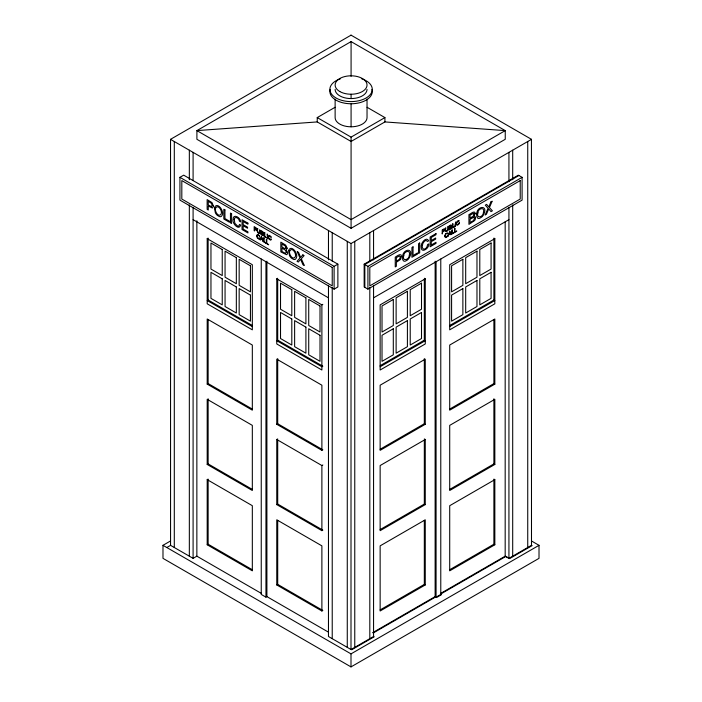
<?xml version="1.0" encoding="UTF-8"?>
<svg xmlns="http://www.w3.org/2000/svg" width="702" height="702" viewBox="0 0 702 702"><rect width="100%" height="100%" fill="white"/><g stroke="black" fill="none" stroke-linecap="round" stroke-linejoin="round"><path stroke-width="1.05" d="M351.053 35.161L170.507 139.338L351.026 243.541L531.493 139.338L350.947 35.1M351.079 41.602L196.902 130.607L196.902 139.294L351.079 228.308L505.247 139.294L505.247 130.616L351.079 41.602L351.079 76.334M179.931 177.325L183.696 175.158L337.873 264.171L337.873 286.969L334.108 289.136L179.931 200.123L179.931 177.325L334.108 266.339L337.873 264.171M317.234 121.929L196.902 130.607L351.079 219.621L505.247 130.616L384.915 121.929L351.079 141.462L317.234 121.929L317.234 117.585L335.1 107.274M317.234 117.585L351.079 137.127L384.915 117.585L384.915 121.929M207.195 238.662L252.325 264.715L252.325 329.843L207.195 303.79L207.195 238.662L208.134 238.118L208.134 299.991L252.325 325.5M208.134 299.991L207.195 300.535L252.325 326.588M276.763 278.826L321.885 304.879L321.885 370.007L276.763 343.954L276.763 278.826L277.702 278.282M364.162 264.171L518.33 175.167L522.095 177.334L522.095 200.131L367.918 289.136L364.162 286.969L364.162 264.171L367.918 266.348L522.095 177.334M518.997 175.482L364.829 264.496L364.829 287.293M321.885 304.879L322.823 304.335M277.702 340.154L276.763 340.698L321.885 366.751L322.823 366.207L277.702 340.154L277.702 279.37M207.195 384.117L252.325 410.17L252.325 345.042L207.195 318.989L207.195 384.117L208.134 383.573L252.325 409.09M373.561 297.823L508.932 219.665M425.263 278.826L380.142 304.879L380.142 370.015L425.263 343.962L425.263 278.826L424.324 278.282M494.831 238.662L449.71 264.715L449.71 329.843L494.831 303.799L494.831 238.662L493.892 238.118L493.892 300L449.71 325.509M207.195 464.452L252.325 490.496L252.325 425.368L207.195 399.315L207.195 464.452L208.134 463.908L252.325 489.417M276.763 424.28L277.702 423.745L322.823 449.789L321.885 450.333L276.763 424.28L276.763 359.152L321.885 385.205L321.885 450.333M380.142 365.672L424.324 340.163L425.263 340.707L380.142 366.751M449.71 326.588L494.831 300.535L493.892 300M207.195 479.642L252.325 505.694L252.325 570.831L207.195 544.778L207.195 479.642L208.134 479.106L208.134 544.234L252.325 569.743M276.763 504.615L277.702 504.071L322.823 530.124L321.885 530.659L276.763 504.615L276.763 439.478L277.702 438.934M531.423 540.935L539.013 545.322L539.013 558.353L351 666.9L162.987 558.353L162.987 545.322L170.577 540.935M166.804 547.525L170.56 545.357L193.094 558.344L196.858 556.177L261.249 593.348M276.763 439.478L321.885 465.531L322.823 464.987M207.195 544.778L208.134 544.234M380.142 449.254L424.324 423.745L425.263 424.289L425.263 359.161L380.142 385.205L380.142 450.342L425.263 424.289M449.71 409.09L493.892 383.582L494.831 384.126L494.831 318.989L449.71 345.042L449.71 410.179L494.831 384.126M425.263 439.487L380.142 465.54L380.142 530.668L425.263 504.615L425.263 439.487L424.324 438.943M276.763 584.942L277.702 584.397L322.823 610.45L321.885 610.994L276.763 584.942L276.763 519.805L321.885 545.858L321.885 610.994M380.142 529.58L424.324 504.071L425.263 504.615M449.71 489.417L493.892 463.908L494.831 464.452L494.831 399.324L449.71 425.377L449.71 490.505L494.831 464.452M261.249 259.047L261.249 594.436L265.953 597.156L266.892 596.612L328.439 632.142M494.831 479.65L449.71 505.703L449.71 570.831L494.831 544.778L494.831 479.65L493.892 479.106L493.892 544.234L449.71 569.743M380.142 609.906L424.324 584.397L425.263 584.942L425.263 519.813L380.142 545.866L380.142 610.994L425.263 584.942M372.639 632.695L435.135 596.612L436.074 597.156L440.777 594.445L440.777 259.047M440.786 593.357L505.177 556.177L508.932 558.353L531.493 545.322L531.44 139.312M373.306 632.95L435.802 596.867L436.741 597.411L441.444 594.691L440.505 594.155L505.835 556.432L509.599 558.599L532.16 545.577M328.466 285.881L328.466 636.503L351.026 649.525L373.561 636.503L373.561 285.881M351.667 649.78L374.227 636.758M162.987 545.322L351 653.878L539.013 545.322M367.058 107.274L384.915 117.585M193.094 219.665L328.466 297.823M493.892 544.234L494.831 544.778M527.737 141.514L527.737 547.499M512.697 150.193L512.697 179.738M512.697 204.914L512.697 556.177M508.932 152.369L508.932 181.678M508.932 207.731L508.932 558.353M505.177 221.885L505.177 556.177M493.892 319.533L493.892 383.582M493.892 398.78L493.892 463.908M436.074 261.767L436.074 597.156M435.135 261.223L435.135 596.612M424.324 279.37L424.324 340.163M424.324 358.617L424.324 423.745M424.324 440.031L424.324 504.071M424.324 520.357L424.324 584.397M373.561 230.519L373.561 259.828M369.805 232.695L369.805 261.144M369.805 287.408L369.805 638.68M367.918 266.348L367.918 289.136M367.032 99.131L367.032 117.585A15.953 9.214 0 0 1 351.079 126.799A15.953 9.214 0 0 1 335.126 117.585L335.126 99.131M354.764 241.374L354.764 647.358M351.079 94.235L351.079 98.57A15.953 9.214 0 0 0 367.032 89.365M351.079 104.001L351.079 126.799M351.079 137.127L351.079 228.308M351.026 243.541L351 649.534M351 653.878L351 666.9M347.271 241.374L347.271 647.358M334.108 266.339L334.108 289.136M332.23 232.687L332.23 261.144M332.23 287.408L332.23 638.671M328.466 230.519L328.466 259.828M321.885 465.531L321.885 530.659M277.702 358.608L277.702 423.745M277.702 440.022L277.702 504.071M277.702 520.349L277.702 584.397M266.892 261.214L266.892 596.612M265.953 261.758L265.953 597.156M208.134 319.533L208.134 383.573M208.134 398.771L208.134 463.908M196.858 220.779L196.858 556.177M193.094 152.36L193.094 180.589M193.094 207.722L193.094 558.344M189.338 150.193L189.338 179.738M189.338 204.905L189.338 556.177M174.298 141.506L174.298 547.49M170.533 139.338L170.56 545.357M371.946 89.408A21.192 12.232 0 0 1 351.079 103.764A21.192 12.232 0 0 1 330.212 89.408M361.67 78.764A21.192 12.232 0 0 1 367.313 97.227A21.192 12.232 0 0 1 334.845 97.227A21.192 12.232 0 0 1 340.488 78.764M351.079 98.57A15.953 9.214 0 0 1 335.126 89.365M422.332 245.568C421.612 247.736 423.604 250.579 425.702 248.42A3.177 1.834 -60 0 0 426.913 246.972L427.615 244.55L428.738 243.901C429.554 248.236 421.121 253.984 421.165 247.095C420.279 243.594 426.316 235.846 428.659 240.804L427.536 241.453L425.991 240.391L424.456 241.225L422.973 243.208L422.332 245.568M234.24 219.322L234.872 223.324L237.601 226.053A3.177 1.834 60 0 0 238.812 226.009L239.514 224.394L240.637 225.044C239.119 231.133 231.897 223.297 233.073 219.498C232.888 213.039 240.909 217.664 240.558 221.85L239.435 221.2C239.575 218.568 234.608 215.33 234.24 219.322M448.218 229.027C448.095 232.459 443.524 232.537 445.384 228.071L445.858 227.799C444.261 233.801 449.596 230.063 447.753 226.702L448.218 226.43L448.218 229.027M401.544 256.397L400.517 259.459L396.367 262.276L396.367 266.269L395.244 266.918L395.244 257.151C396.533 256.335 401.526 252.378 401.544 256.397M444.831 229.589L444.401 230.861L442.672 232.037L442.207 233.977L442.207 229.905L444.217 228.817L444.831 229.589M444.717 235.775L445.322 237.609L446.92 236.934A1.799 1.035 -60 0 0 447.56 236.012L447.841 234.889L447.192 235.933A1.316 0.763 -60 0 1 446.577 236.767L445.814 237.1L445.226 236.53A3.247 1.878 -60 0 1 445.173 235.582L446.06 233.775L447.744 233.327A1.737 1 -60 0 0 447.314 232.888L445.638 233.696L444.717 235.775M456.23 223.42L456.835 225.263L458.441 224.587A1.799 1.035 -60 0 0 459.073 223.666L459.362 222.534L458.713 223.578A1.316 0.763 -60 0 1 458.09 224.421L457.327 224.745L456.739 224.175A3.247 1.878 -60 0 1 456.686 223.236L457.572 221.428L459.266 220.972A1.737 1 -60 0 0 458.836 220.542L457.151 221.341L456.23 223.42M402.509 256.862L402.702 259.652L403.466 260.846A5.195 3.001 -60 0 0 405.554 261.083L407.441 259.986A5.195 3.001 -60 0 0 409.529 257.344C414.434 247.587 402.878 248.368 402.509 256.862M476.649 214.057L476.833 216.848L477.597 218.041A5.195 3.001 -60 0 0 479.685 218.278L481.581 217.19A5.195 3.001 -60 0 0 483.669 214.54C488.566 204.782 477.009 205.563 476.649 214.057M260.188 232.704C259.099 235.854 255.686 229.966 257.353 228.475L257.818 228.747C256.037 231.862 261.241 236.1 259.714 229.835L260.188 232.704M213.443 206.142L212.416 208.02L208.266 206.037L208.266 210.038L207.143 209.38L207.143 199.614L211.978 202.597L213.443 206.142M256.8 229.352L256.37 230.133L254.642 229.308L254.642 230.976L254.168 230.704L254.168 226.632L256.186 227.878L256.8 229.352M256.678 235.398L257.283 237.943L258.889 239.119A1.799 1.035 60 0 0 259.521 238.926L259.81 238.127L259.336 237.855L259.161 238.426A1.316 0.763 60 0 1 258.538 238.548L257.195 236.749A3.247 1.878 60 0 1 257.143 235.74L258.02 234.951L259.714 236.46A1.737 1 60 0 0 259.284 235.53L257.608 234.389L256.678 235.398M268.199 236.346L268.805 238.891L270.402 240.066A1.799 1.035 60 0 0 271.042 239.873L271.323 239.075L270.858 238.803L270.682 239.373A1.316 0.763 60 0 1 270.059 239.496L268.708 237.697A3.247 1.878 60 0 1 268.655 236.688L269.542 235.898L271.226 237.408A1.737 1 60 0 0 270.805 236.477L269.12 235.337L268.199 236.346M214.408 207.713L215.365 212.803A5.195 3.001 60 0 0 217.453 215.453L219.34 216.541A5.195 3.001 60 0 0 221.428 216.304C225.693 212.337 217.26 200.728 214.408 207.713M288.548 250.517L289.505 255.607A5.195 3.001 60 0 0 291.593 258.257L293.48 259.345A5.195 3.001 60 0 0 295.568 259.108C299.824 255.142 291.4 243.533 288.548 250.517M451.597 225.482L451.07 226.693L451.676 227.773A1.334 0.772 -60 0 1 451.316 228.501L448.973 230.072L448.973 226L450.991 224.894L451.597 225.482M475.245 213.355L473.99 216.295L475.491 216.944L475.429 218.857A3.203 1.852 -60 0 1 474.578 220.603L468.936 224.368L468.936 214.601C470.322 214.329 474.71 209.766 475.245 213.355M403.738 255.668C401.728 261.943 409.327 259.942 409.257 255.396C411.267 249.131 403.676 251.132 403.738 255.668M477.869 212.873C475.868 219.138 483.459 217.137 483.397 212.601C485.398 206.327 477.808 208.327 477.869 212.873M263.566 233.055L263.039 233.669L263.645 235.442A1.334 0.772 60 0 1 263.285 235.749L260.933 234.608L260.933 230.546L262.96 231.774L263.566 233.055M287.144 248.201L286.425 249.622C285.293 249.859 288.715 252.422 287.329 253.913A3.203 1.852 60 0 1 286.477 254.668L280.835 251.93L280.835 242.164L285.688 245.112L287.144 248.201M215.637 207.95C214.101 210.837 218.655 218.173 221.156 214.049C222.701 211.162 218.146 203.826 215.637 207.95M289.777 250.746C288.232 253.633 292.787 260.968 295.296 256.853C296.832 253.966 292.278 246.63 289.777 250.746M400.421 257.046L399.403 259.319L396.367 261.179L396.367 257.599L399.403 255.958L400.421 257.046M444.366 229.861L442.672 231.581L442.672 230.089L443.936 229.405L444.366 229.861M451.272 227.553L449.438 229.343L449.438 227.931L450.798 227.185L451.272 227.553M474.473 218.331L473.552 220.498L470.068 222.631L470.068 219.243L473.323 217.445L474.315 217.629L474.473 218.331M451.132 225.851L449.438 227.474L449.438 226.184L450.903 225.447L451.132 225.851M474.113 214.25L473.139 216.277L470.068 218.155L470.068 215.049L473.587 213.276L474.113 214.25M212.32 205.493L211.302 206.59L208.266 204.94L208.266 201.36L211.302 203.229L212.32 205.493M256.327 229.089L255.905 229.545L254.642 228.861L254.642 227.36L256.327 229.089M263.241 234.758L262.855 235.214L261.407 234.424L261.407 233.02L263.241 234.758M286.372 252.281L285.451 253.387L281.967 251.492L281.967 248.104L285.223 250.061L286.372 252.281M263.092 232.888L262.688 233.266L261.407 232.564L261.407 231.265L263.092 232.888M286.021 247.797L285.038 248.692L281.967 247.016L281.967 243.91L285.486 246.2L286.021 247.797M449.631 231.809L449.034 234.056L450.228 233.362L449.64 231.8M448.885 234.591L448.008 236.328L449.903 231.16L451.281 234.442L450.763 234.74L450.377 233.731L448.885 234.591M261.592 237.109L260.995 238.671L262.197 239.356L261.609 237.118M260.846 239.04L260.451 240.031L259.977 239.759L261.346 236.477L263.241 241.646L262.337 239.9L260.846 239.04M490.952 201.886L488.75 206.976L486.644 204.379L485.293 205.16L488.074 208.301L485.135 215.023L486.389 214.294L488.741 208.906L491.014 211.627L492.392 210.828L489.417 207.529L492.207 201.167L490.952 201.886M302.852 254.879L300.649 257.423L298.543 252.387L297.192 251.606L299.973 257.959L297.034 261.284L298.297 262.013L300.64 259.328L302.913 264.68L304.291 265.47L301.316 258.731L304.115 255.598L302.852 254.879M520.217 180.589L369.805 267.427L369.805 285.881L520.217 199.043L520.217 180.589M452.825 223.771L452.351 228.115L454.685 226.772L454.685 226.316L452.825 227.387L452.825 223.771M455.589 222.183L455.115 226.518L455.589 222.183M413.048 246.867L411.925 247.516L411.925 257.283L417.532 254.054L417.532 252.957L413.048 255.546L413.048 246.867M419.691 243.032L418.559 243.691L418.559 253.457L419.691 252.808L419.691 243.032M435.977 233.626L430.142 237.004L430.142 246.771L436.012 243.375L436.012 242.287L431.265 245.024L431.265 241.646L435.661 239.11L435.661 238.013L431.265 240.549L431.265 237.443L435.977 234.722L435.977 233.626M452.097 229.896L451.623 234.24L453.957 232.888L453.957 232.432L452.097 233.512L452.097 229.896M454.835 228.308L454.369 232.652L456.704 231.309L456.704 230.853L454.835 231.923L454.835 228.308M393.304 299.456L382.02 305.967L382.02 332.02L393.304 325.509L393.304 299.456M407.406 291.312L396.121 297.823L396.121 323.876L407.406 317.365L407.406 291.312M421.507 283.169L410.222 289.68L410.222 315.733L421.507 309.222L421.507 283.169M462.872 259.292L451.588 265.804L451.588 291.856L462.872 285.345L462.872 259.292M476.974 251.149L465.689 257.66L465.689 283.713L476.974 277.202L476.974 251.149M491.075 243.006L479.791 249.517L479.791 275.57L491.075 269.059L491.075 243.006M393.304 328.764L382.02 335.275L382.02 361.328L393.304 354.817L393.304 328.764M407.406 320.621L396.121 327.132L396.121 353.185L407.406 346.674L407.406 320.621M421.507 312.478L410.222 318.989L410.222 345.042L421.507 338.531L421.507 312.478M462.872 288.601L451.588 295.112L451.588 321.165L462.872 314.654L462.872 288.601M476.974 280.458L465.689 286.969L465.689 313.022L476.974 306.511L476.974 280.458M491.075 272.315L479.791 278.826L479.791 304.879L491.075 298.368L491.075 272.315M332.23 267.427L181.818 180.589L181.818 199.043L332.23 285.881L332.23 267.427M264.786 232.766L264.321 232.494L264.321 236.565L266.655 237.917L264.786 236.381L264.786 232.766M267.55 234.363L267.085 234.091L267.55 238.434L267.55 234.363M224.947 209.898L223.824 209.249L223.824 219.015L229.431 222.253L229.431 221.156L224.947 218.576L224.947 209.898M231.59 213.724L230.458 213.075L230.458 222.85L231.59 223.499L231.59 213.724M247.885 223.139L242.041 219.761L242.041 229.536L247.92 232.924L247.92 231.827L243.164 229.089L243.164 225.711L247.56 228.247L247.56 227.15L243.164 224.614L243.164 221.507L247.885 224.228L247.885 223.139M264.057 238.048L263.592 237.776L263.592 241.848L265.926 243.19L264.057 241.663L264.057 238.048M266.804 239.628L266.339 239.356L266.339 243.427L268.673 244.779L266.804 243.243L266.804 239.628M222.236 249.517L210.96 243.006L210.96 269.059L222.236 275.57L222.236 249.517M236.337 257.66L225.061 251.14L225.061 277.193L236.337 283.713L236.337 257.66M250.438 265.795L239.163 259.284L239.163 285.337L250.438 291.848L250.438 265.795M291.804 289.68L280.528 283.169L280.528 309.222L291.804 315.733L291.804 289.68M305.905 297.823L294.629 291.304L294.629 317.357L305.905 323.876L305.905 297.823M320.007 305.958L308.722 299.447L308.722 325.5L320.007 332.011L320.007 305.958M222.236 278.826L210.96 272.315L210.96 298.368L222.236 304.879L222.236 278.826M236.337 286.969L225.061 280.449L225.061 306.502L236.337 313.022L236.337 286.969M250.438 295.103L239.163 288.592L239.163 314.645L250.438 321.156L250.438 295.103M291.804 318.989L280.528 312.478L280.528 338.531L291.804 345.042L291.804 318.989M305.905 327.132L294.629 320.612L294.629 346.665L305.905 353.185L305.905 327.132M320.007 335.266L308.722 328.755L308.722 354.808L320.007 361.319L320.007 335.266M339.794 91.532A15.953 9.214 0 0 0 366.488 87.408A15.953 9.214 0 0 0 346.946 76.123A15.953 9.214 0 0 0 339.794 91.532"/></g></svg>
